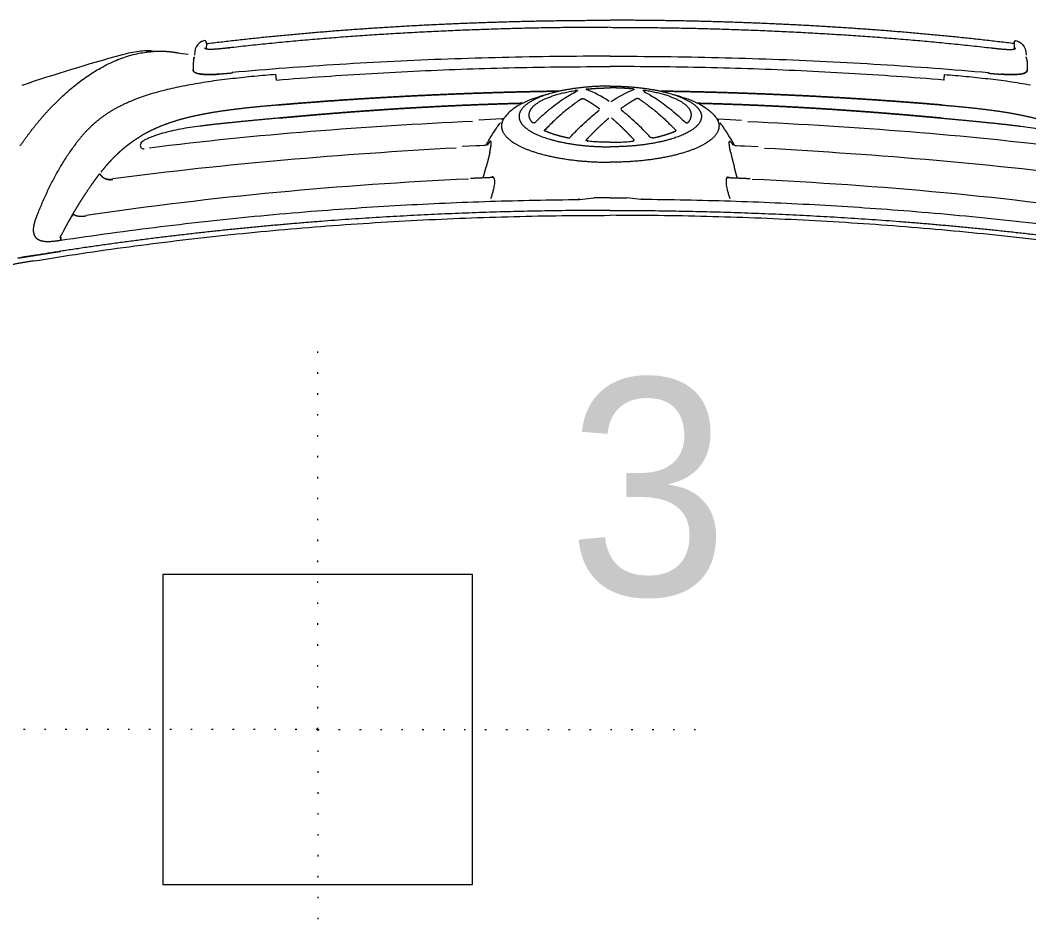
# Model space of a CAD drawing. Extents: x -2012 to 34975, y -1043 to 8321.
# Drawn here: x 18221.6 to 18286.8, y 1530.7 to 1588.3 of the extents above; entities that cross this region are included whole.
import ezdxf

# ---------------------------------------------------------------- set-up
doc = ezdxf.new("R2010")
doc.units = 0
doc.header["$LTSCALE"] = 25
doc.header["$PDMODE"] = 1
doc.linetypes.add('DOT2', pattern=[0.125, 0, -0.125])
doc.layers.get('0').update_dxf_attribs({"color": 9, "lineweight": 9})
doc.layers.add('04', color=9, linetype='Continuous', lineweight=9)
doc.layers.add('31', color=9, linetype='Continuous', lineweight=9)
doc.styles.add('TX-TEXT', font='')
doc.styles.get('TX-TEXT').set_extended_font_data('TrSah Futura Lt BT')

# ---------------------------------------------------------------- blocks, each defined once
blk = doc.blocks.new('p-araba-polo')
at = {"extrusion": (0, 0, -1)}
for p, q in [((0.02002, 0.30334), (0.02013, 0.30423)), ((0.01422, 0.26091), (0.01391, 0.26097)), ((0.01508, 0.26079), (0.01402, 0.26094)), ((0.01503, 0.26079), (0.01425, 0.2609)), ((0.01831, 0.26121), (0.0184, 0.2612)), ((0.08109, 0.08663), (0.08157, 0.09555)), ((0.06387, 0.07388), (0.06438, 0.08476)), ((0.0636, 0.06899), (0.06387, 0.07386)), ((0.06854, 0.07272), (0.06886, 0.07295)), ((0.1157, 0.01978), (0.11462, 0.01066))]:
    blk.add_line(p, q, dxfattribs=at)
for p, q in [((0.1157, -0.01977), (0.11462, -0.01066)), ((0.0636, -0.06898), (0.06387, -0.07386)), ((0.06387, -0.07388), (0.06438, -0.08475)), ((0.06854, -0.07272), (0.06886, -0.07295)), ((0.08109, -0.08663), (0.08157, -0.09555)), ((0.01422, -0.2609), (0.01391, -0.26097)), ((0.01508, -0.26079), (0.01402, -0.26094)), ((0.01503, -0.26079), (0.01425, -0.2609)), ((0.01831, -0.26121), (0.0184, -0.2612))]:
    blk.add_line(p, q)
at = {"flags": 128}
for points in [[(0.08077, 0.08163), (0.08096, 0.08412), (0.08109, 0.08662)], [(0.08077, -0.08162), (0.08096, -0.08412), (0.08109, -0.08662)]]:
    blk.add_lwpolyline(points, dxfattribs=at)
for points, degree in [([(0.15535, 0.37241), (0.15704, 0.38263), (0.15881, 0.39284), (0.16068, 0.40305), (0.1627, 0.41322), (0.16484, 0.42301)], 5), ([(0.02249, 0.31586), (0.02842, 0.33739), (0.03495, 0.35874), (0.04204, 0.37991)], 3), ([(0.08112, 0.38106), (0.0747, 0.37663), (0.0688, 0.37222), (0.06336, 0.36777), (0.0585, 0.36337), (0.05406, 0.35898)], 5), ([(0.15345, 0.38254), (0.1532, 0.3809), (0.15294, 0.37926), (0.15268, 0.37761), (0.15242, 0.37597), (0.15216, 0.37433), (0.1519, 0.37269), (0.15164, 0.37105)], 7), ([(0.12509, 0.36991), (0.12699, 0.37068), (0.12886, 0.37141), (0.13079, 0.37205), (0.13273, 0.37248), (0.13455, 0.37259)], 5), ([(0.12509, 0.36991), (0.12699, 0.37068), (0.12886, 0.37141), (0.13079, 0.37205), (0.13273, 0.37248), (0.13455, 0.37259)], 5), ([(0.13455, 0.37259), (0.13593, 0.37267), (0.1373, 0.3726), (0.13863, 0.37224), (0.13979, 0.37162), (0.14067, 0.37077), (0.14142, 0.36949)], 6), ([(0.13455, 0.37259), (0.1362, 0.37268), (0.13785, 0.37256), (0.13942, 0.37192), (0.14052, 0.37102), (0.14142, 0.36949)], 5), ([(0.14142, 0.36949), (0.14236, 0.36786), (0.14295, 0.36574), (0.14311, 0.36258), (0.1425, 0.35872), (0.14194, 0.35489)], 5), ([(0.15164, 0.37105), (0.15127, 0.36873), (0.15089, 0.36642), (0.15052, 0.3641), (0.15016, 0.36179), (0.14979, 0.35947), (0.14943, 0.35716), (0.14908, 0.35484)], 7), ([(0.14908, 0.35484), (0.14993, 0.36024), (0.15078, 0.36565), (0.15164, 0.37105)], 3), ([(0.12271, 0), (0.12272, 0.07123), (0.12528, 0.14246), (0.13042, 0.21356), (0.13824, 0.28443), (0.14908, 0.35484)], 5), ([(0.13716, 0.35363), (0.13426, 0.35211), (0.13245, 0.35111), (0.13109, 0.35037), (0.12966, 0.34957), (0.12827, 0.34879)], 5), ([(0.14038, 0.3553), (0.13997, 0.3551), (0.13957, 0.35489), (0.13917, 0.35468), (0.13877, 0.35447), (0.13836, 0.35426), (0.13796, 0.35405), (0.13756, 0.35384), (0.13716, 0.35363)], 8), ([(0.14194, 0.35489), (0.14125, 0.3549), (0.14057, 0.3549), (0.14019, 0.35486), (0.14018, 0.35479), (0.14048, 0.35469)], 5), ([(0.14048, 0.35469), (0.14018, 0.35479), (0.14019, 0.35486), (0.14057, 0.3549), (0.14125, 0.3549), (0.14194, 0.35489)], 5), ([(0.12827, 0.34879), (0.12613, 0.34758), (0.124, 0.34635), (0.12189, 0.34511), (0.1198, 0.34386), (0.11774, 0.34259), (0.1157, 0.34131), (0.11369, 0.34002), (0.1117, 0.33871)], 8), ([(0.12827, 0.34879), (0.1276, 0.34841), (0.12695, 0.34801), (0.12634, 0.34757), (0.12576, 0.34712), (0.12523, 0.34664)], 5), ([(0.1264, 0.3385), (0.12657, 0.33961), (0.12677, 0.34097), (0.12681, 0.3427), (0.12661, 0.3444), (0.12622, 0.34557), (0.12572, 0.3461), (0.12523, 0.34664)], 7), ([(0.1264, 0.33849), (0.12663, 0.34005), (0.12694, 0.34212), (0.12662, 0.34516), (0.12592, 0.34588), (0.12523, 0.34664)], 5), ([(0.05219, 0.30944), (0.05555, 0.31751), (0.05934, 0.32455), (0.06353, 0.33051), (0.06814, 0.3356), (0.07316, 0.34011), (0.0785, 0.34426)], 6), ([(0.1117, 0.33871), (0.10844, 0.33656), (0.10593, 0.3348), (0.10351, 0.33304), (0.10251, 0.3323), (0.1016, 0.33162)], 5), ([(0.1025, 0.09158), (0.10631, 0.1742), (0.11391, 0.25667), (0.12608, 0.33849)], 3), ([(0.09785, 0.32872), (0.09617, 0.32738), (0.09449, 0.326), (0.09283, 0.32458), (0.09118, 0.32311), (0.08957, 0.32159), (0.08798, 0.32001)], 6), ([(0.1016, 0.33162), (0.1011, 0.33124), (0.10061, 0.33087), (0.10009, 0.33047), (0.09957, 0.33007), (0.09905, 0.32966)], 5), ([(0.09905, 0.32966), (0.10052, 0.32869), (0.10212, 0.32774), (0.10319, 0.32465), (0.10299, 0.3231), (0.10275, 0.32128)], 5), ([(0.10275, 0.32128), (0.10299, 0.3231), (0.10319, 0.32465), (0.10212, 0.32774), (0.10052, 0.32869), (0.09905, 0.32966)], 5), ([(0.08248, 0.09953), (0.08654, 0.17365), (0.09271, 0.24768), (0.10242, 0.32128)], 3), ([(0.08798, 0.32001), (0.08689, 0.31892), (0.0858, 0.31779), (0.08473, 0.31664), (0.08368, 0.31545), (0.08264, 0.31421)], 5), ([(0.02013, 0.30425), (0.02063, 0.30803), (0.02126, 0.31132), (0.0225, 0.31587)], 3), ([(0.08264, 0.31421), (0.08211, 0.31358), (0.08159, 0.31295), (0.08106, 0.31229), (0.08055, 0.31164), (0.08003, 0.31096)], 5), ([(0.08003, 0.31096), (0.07916, 0.30981), (0.0783, 0.30864), (0.07746, 0.30744), (0.07664, 0.30621), (0.07584, 0.30495), (0.07506, 0.30366)], 6), ([(0.01968, 0.29844), (0.01977, 0.29994), (0.01982, 0.30154), (0.02003, 0.30335)], 3), ([(0.02048, 0.29888), (0.0205, 0.29903), (0.02051, 0.29919), (0.02053, 0.29934), (0.02055, 0.29949), (0.02057, 0.29965)], 5), ([(0.02057, 0.29965), (0.02054, 0.29939), (0.02051, 0.29914), (0.02048, 0.29888)], 3), ([(0.06152, 0.26706), (0.06286, 0.27335), (0.06438, 0.27928), (0.06609, 0.28483), (0.06802, 0.29006), (0.07015, 0.2949), (0.07251, 0.29945), (0.07506, 0.30366)], 7), ([(0.07917, 0.30303), (0.07867, 0.30274), (0.07824, 0.30237), (0.07792, 0.30191), (0.07766, 0.3014), (0.07741, 0.30088)], 5), ([(0.02017, 0.29502), (0.01987, 0.29615), (0.01958, 0.29729), (0.01968, 0.29839)], 3), ([(0.02127, 0.27882), (0.02085, 0.28113), (0.02051, 0.28344), (0.02026, 0.28575), (0.0201, 0.28807), (0.02003, 0.29039), (0.02005, 0.2927), (0.02017, 0.29502)], 7), ([(0.02059, 0.29958), (0.02059, 0.29958), (0.02059, 0.29958), (0.02059, 0.29958), (0.02059, 0.29958), (0.02059, 0.29958), (0.02059, 0.29958), (0.02059, 0.29958)], 7), ([(0.02061, 0.29948), (0.02061, 0.29948), (0.02061, 0.29948), (0.02061, 0.29948)], 3), ([(0.06529, 0.08893), (0.0687, 0.15862), (0.07363, 0.22829), (0.08254, 0.2975)], 3), ([(0.02211, 0.27255), (0.02183, 0.27507), (0.02149, 0.27746), (0.02109, 0.27983)], 3), ([(0.0257, 0.26906), (0.02524, 0.26899), (0.02481, 0.2689), (0.02441, 0.2688), (0.02404, 0.2687), (0.02371, 0.26858)], 5), ([(0.0257, 0.26906), (0.02667, 0.26922), (0.02778, 0.26932), (0.02902, 0.26938), (0.03041, 0.26936), (0.03194, 0.26932)], 5), ([(0.03376, 0.26826), (0.03342, 0.26886), (0.03305, 0.26918), (0.03268, 0.2693), (0.0323, 0.26931), (0.03194, 0.26932)], 5), ([(0.03497, 0.26164), (0.03489, 0.26351), (0.03473, 0.2652), (0.03447, 0.26662), (0.03413, 0.2676), (0.03376, 0.26826)], 5), ([(0.01508, 0.26079), (0.0105, 0.2237), (0.00687, 0.18651), (0.00409, 0.14926), (0.00205, 0.11197), (0.00069, 0.07466), (0, 0.03733), (0, 0)], 7), ([(0.01353, 0.26112), (0.01334, 0.26118), (0.01317, 0.26128), (0.01309, 0.26179)], 3), ([(0.01382, 0.261), (0.01385, 0.26099), (0.01388, 0.26098), (0.01391, 0.26097), (0.01394, 0.26096), (0.01398, 0.26096)], 5), ([(0.01398, 0.26096), (0.01398, 0.26095), (0.01399, 0.26095), (0.01399, 0.26095), (0.014, 0.26095), (0.014, 0.26095), (0.01401, 0.26095), (0.01402, 0.26094)], 7), ([(0.01402, 0.26094), (0.01409, 0.26092), (0.01415, 0.2609), (0.01452, 0.26087)], 3), ([(0.01402, 0.26094), (0.01404, 0.26094), (0.01407, 0.26093), (0.01411, 0.26092), (0.01416, 0.26091), (0.01423, 0.2609), (0.01431, 0.26089), (0.01442, 0.26088)], 7), ([(0.01508, 0.26079), (0.01503, 0.26079), (0.01502, 0.26079), (0.01503, 0.26079), (0.01505, 0.26079), (0.01508, 0.26079)], 5), ([(0.01508, 0.26079), (0.01503, 0.26079), (0.01502, 0.26079), (0.01503, 0.26079), (0.01505, 0.26079), (0.01508, 0.26079)], 5), ([(0.01508, 0.26079), (0.01681, 0.26084), (0.01855, 0.26088)], 2), ([(0.01883, 0.25795), (0.01884, 0.2596), (0.01875, 0.26091), (0.01853, 0.2615), (0.01828, 0.26174), (0.01803, 0.26176), (0.01777, 0.26178)], 6), ([(0.01819, 0.26122), (0.01824, 0.26122), (0.0183, 0.26121), (0.01836, 0.2612), (0.01842, 0.26119)], 4), ([(0.01844, 0.26119), (0.0184, 0.2612), (0.01836, 0.26121), (0.01831, 0.26121), (0.01827, 0.26122), (0.01823, 0.26122), (0.01819, 0.26122)], 6), ([(0.03483, 0.25265), (0.03494, 0.25452), (0.03502, 0.25639), (0.03506, 0.25822), (0.03505, 0.26), (0.03497, 0.26164)], 5), ([(0.05472, 0.21463), (0.05545, 0.223), (0.05619, 0.23116), (0.057, 0.23901), (0.05791, 0.2466), (0.05894, 0.25376), (0.06014, 0.26062), (0.06152, 0.26706)], 7), ([(0.06311, 0.21382), (0.06401, 0.22347), (0.06489, 0.23274), (0.06574, 0.24156), (0.06657, 0.24988), (0.06741, 0.2577), (0.06837, 0.265)], 6), ([(0.01783, 0.24604), (0.01805, 0.24795), (0.01827, 0.24986), (0.01847, 0.25175), (0.01864, 0.25356), (0.01876, 0.25522), (0.01882, 0.2567), (0.01883, 0.25795)], 7), ([(0.03417, 0.24422), (0.03432, 0.24589), (0.03447, 0.24758), (0.03461, 0.24927), (0.03473, 0.25096), (0.03483, 0.25265)], 5), ([(0.00457, 0), (0.00457, 0.04924), (0.00586, 0.09856), (0.00836, 0.14784), (0.01224, 0.19704), (0.01783, 0.24604)], 5), ([(0.01783, 0.24604), (0.01779, 0.24605), (0.01798, 0.24602), (0.01826, 0.24599)], 3), ([(0.03372, 0.24425), (0.03385, 0.24424), (0.03396, 0.24423), (0.03408, 0.24422), (0.03414, 0.24422), (0.03417, 0.24422)], 5), ([(0.03417, 0.24422), (0.03414, 0.24422), (0.03408, 0.24422), (0.03396, 0.24423), (0.03385, 0.24424), (0.03372, 0.24425)], 5), ([(0.03859, 0.21554), (0.03749, 0.21565), (0.03639, 0.21576), (0.03565, 0.21585), (0.03532, 0.2159), (0.03499, 0.21596)], 5), ([(0.03859, 0.21554), (0.03749, 0.21565), (0.03639, 0.21576), (0.03565, 0.21585), (0.03532, 0.2159), (0.03499, 0.21596)], 5), ([(0.05472, 0.21463), (0.05276, 0.19201), (0.05109, 0.16934), (0.04966, 0.14664), (0.04846, 0.12392), (0.04745, 0.10118), (0.04665, 0.07843), (0.04607, 0.05568), (0.04574, 0.03293)], 8), ([(0.04574, 0.03293), (0.04607, 0.05568), (0.04665, 0.07843), (0.04745, 0.10118), (0.04846, 0.12392), (0.04966, 0.14664), (0.05109, 0.16934), (0.05276, 0.19201), (0.05472, 0.21463)], 8), ([(0.06311, 0.21382), (0.0613, 0.19427), (0.05965, 0.17468), (0.05811, 0.15505), (0.05683, 0.13538), (0.0557, 0.11569), (0.05477, 0.09598), (0.05407, 0.07626), (0.05357, 0.05655)], 8), ([(0.05357, 0.05655), (0.05407, 0.07626), (0.05477, 0.09598), (0.0557, 0.11569), (0.05683, 0.13538), (0.05811, 0.15505), (0.05965, 0.17468), (0.0613, 0.19427), (0.06311, 0.21382)], 8), ([(0.10149, 0.07539), (0.10164, 0.07912), (0.1018, 0.08285), (0.10196, 0.08657), (0.10213, 0.0903)], 4), ([(0.07865, 0.07694), (0.07826, 0.07699), (0.07796, 0.07707), (0.07788, 0.07726), (0.07808, 0.07756), (0.07853, 0.07796), (0.07918, 0.07844), (0.07998, 0.07897)], 7), ([(0.07865, 0.07694), (0.07826, 0.07699), (0.07796, 0.07707), (0.07788, 0.07726), (0.07808, 0.07756), (0.07853, 0.07796), (0.07918, 0.07844), (0.07998, 0.07897)], 7), ([(0.08519, 0.07775), (0.0864, 0.07802), (0.08768, 0.07832), (0.089, 0.07864), (0.09037, 0.07899), (0.09178, 0.07936), (0.0932, 0.07973), (0.09465, 0.08012)], 7), ([(0.10138, 0.08192), (0.1004, 0.08166), (0.09943, 0.0814), (0.09846, 0.08114), (0.0975, 0.08088), (0.09655, 0.08063), (0.09559, 0.08037), (0.09465, 0.08012)], 7), ([(0.06887, 0.07296), (0.06796, 0.07229), (0.06705, 0.07162), (0.06618, 0.07095)], 3), ([(0.06885, 0.07294), (0.06885, 0.07295), (0.06886, 0.07295), (0.06887, 0.07296)], 3), ([(0.06885, 0.07294), (0.06885, 0.07295), (0.06886, 0.07295), (0.06887, 0.07296)], 3), ([(0.08519, 0.07775), (0.08397, 0.07749), (0.08282, 0.07726), (0.08176, 0.07708), (0.08079, 0.07694), (0.07993, 0.07687), (0.07921, 0.07686), (0.07865, 0.07694)], 7), ([(0.10149, 0.07539), (0.10134, 0.07549), (0.10119, 0.07559), (0.10109, 0.07573), (0.10106, 0.0759), (0.1011, 0.0761), (0.10121, 0.07633), (0.10138, 0.07656)], 7), ([(0.06162, 0.06735), (0.06757, 0.07265), (0.07406, 0.07241), (0.08041, 0.06604), (0.08585, 0.05387), (0.08973, 0.03731), (0.09163, 0.01856), (0.09163, 0)], 7), ([(0.0636, 0.06896), (0.06362, 0.0691), (0.06365, 0.06925), (0.0637, 0.06941), (0.06376, 0.06958), (0.06384, 0.06976), (0.06393, 0.06994), (0.06402, 0.07013)], 7), ([(0.04249, 0), (0.04249, 0.01509), (0.04403, 0.03018), (0.04712, 0.04349), (0.05145, 0.05322), (0.05641, 0.05836), (0.06143, 0.05887)], 6), ([(0.06143, 0.05887), (0.06667, 0.05941), (0.07196, 0.05488), (0.07664, 0.04523), (0.08001, 0.03151), (0.08169, 0.01575), (0.08169, 0)], 6), ([(0.06601, 0.05027), (0.06264, 0.05324), (0.05904, 0.05386), (0.05544, 0.05185), (0.05206, 0.04739), (0.04917, 0.04061), (0.0469, 0.03219), (0.04539, 0.02268)], 7), ([(0.06616, 0.04935), (0.06618, 0.04954), (0.06619, 0.04972), (0.06618, 0.04989), (0.06615, 0.05002), (0.06611, 0.05013), (0.06607, 0.05022), (0.06601, 0.05027)], 7), ([(0.07141, 0.04227), (0.07137, 0.04236), (0.07133, 0.04243), (0.07127, 0.04248), (0.0712, 0.0425), (0.07113, 0.04248), (0.07107, 0.04244), (0.07101, 0.04238)], 7), ([(0.07595, 0.02748), (0.07545, 0.02995), (0.07489, 0.03231), (0.07428, 0.03457), (0.07363, 0.0367), (0.07293, 0.0387), (0.07219, 0.04056), (0.07141, 0.04227)], 7), ([(0.04539, 0.02268), (0.04536, 0.02251), (0.04534, 0.02233), (0.04533, 0.02214), (0.04532, 0.02196), (0.04533, 0.02178), (0.04534, 0.02162), (0.04536, 0.0215)], 7), ([(0.04536, 0.0215), (0.04537, 0.02138), (0.0454, 0.02129), (0.04543, 0.02123), (0.04546, 0.0212), (0.0455, 0.0212), (0.04553, 0.02124), (0.04557, 0.02131)], 7), ([(0.11564, 0.01993), (0.11533, 0.01994), (0.11515, 0.01999), (0.11511, 0.02009), (0.11525, 0.02021), (0.11559, 0.02035)], 5), ([(0.11564, 0.01993), (0.11533, 0.01994), (0.11515, 0.01999), (0.11511, 0.02009), (0.11525, 0.02021), (0.11559, 0.02035)], 5), ([(0.11559, 0.02035), (0.11562, 0.02023), (0.11564, 0.02011), (0.11566, 0.01999), (0.11568, 0.01987), (0.1157, 0.01978)], 5), ([(0.04437, 0.01477), (0.04417, 0.01272), (0.044, 0.01064), (0.04387, 0.00853), (0.04377, 0.00641), (0.0437, 0.00428), (0.04367, 0.00214), (0.04367, 0)], 7), ([(0.04467, 0.01541), (0.04463, 0.01551), (0.04458, 0.01554), (0.04453, 0.01552), (0.04448, 0.01539), (0.04443, 0.01522), (0.0444, 0.01501), (0.04437, 0.01477)], 7), ([(0.05237, 0.00064), (0.04922, 0.00551), (0.04666, 0.01037), (0.04469, 0.01521)], 3), ([(0.0506, 0.01776), (0.05059, 0.01758), (0.05059, 0.0174), (0.0506, 0.01723), (0.05061, 0.01709), (0.05064, 0.01697), (0.05067, 0.01686), (0.05071, 0.01679)], 7), ([(0.0508, 0.01862), (0.05076, 0.01855), (0.05072, 0.01846), (0.05069, 0.01835), (0.05065, 0.01822), (0.05063, 0.01808), (0.05061, 0.01792), (0.0506, 0.01776)], 7), ([(0.05071, 0.01679), (0.05148, 0.01541), (0.05229, 0.01404), (0.05314, 0.01266), (0.05402, 0.01128), (0.05494, 0.0099), (0.05589, 0.00852), (0.05688, 0.00713)], 7), ([(0.07722, 0.01541), (0.07498, 0.01335), (0.07282, 0.01129), (0.07073, 0.00922), (0.06872, 0.00715), (0.06679, 0.00507), (0.06495, 0.00299), (0.06318, 0.00091)], 7), ([(0.07783, 0.01477), (0.07781, 0.01501), (0.07775, 0.01522), (0.07768, 0.01539), (0.07756, 0.01552), (0.07745, 0.01554), (0.07733, 0.01551), (0.07722, 0.01541)], 7), ([(0.07768, 0.01494), (0.07773, 0.01499), (0.0778, 0.01501), (0.07786, 0.01499), (0.07793, 0.01493), (0.07799, 0.01484), (0.07803, 0.01473), (0.07806, 0.01461)], 7), ([(0.05749, 0.00712), (0.05724, 0.00709), (0.05697, 0.00701), (0.05688, 0.00713)], 3), ([(0.05688, 0.00713), (0.05697, 0.00701), (0.05724, 0.00709), (0.05749, 0.00712)], 3), ([(0, 0), (-0.00005, 0), (-0.00006, 0), (-0.00005, 0), (-0.00003, 0), (0, 0)], 5), ([(0, 0), (-0.00005, 0), (-0.00006, 0), (-0.00005, 0), (-0.00003, 0), (0, 0)], 5), ([(0.01508, -0.26079), (0.0105, -0.2237), (0.00687, -0.18651), (0.00409, -0.14926), (0.00205, -0.11197), (0.00069, -0.07466), (0, -0.03733), (0, 0)], 7), ([(0.00457, 0), (0.00457, -0.04924), (0.00586, -0.09856), (0.00836, -0.14784), (0.01224, -0.19704), (0.01783, -0.24604)], 5), ([(0.04249, 0), (0.04249, -0.01509), (0.04403, -0.03018), (0.04712, -0.04349), (0.05145, -0.05321), (0.05641, -0.05836), (0.06143, -0.05887)], 6), ([(0.04437, -0.01477), (0.04417, -0.01272), (0.044, -0.01064), (0.04387, -0.00853), (0.04377, -0.00641), (0.0437, -0.00428), (0.04367, -0.00214), (0.04367, 0)], 7), ([(0.06143, -0.05887), (0.06667, -0.0594), (0.07196, -0.05488), (0.07664, -0.04523), (0.08001, -0.03151), (0.08169, -0.01575), (0.08169, 0)], 6), ([(0.06162, -0.06735), (0.06757, -0.07265), (0.07406, -0.07241), (0.08041, -0.06604), (0.08585, -0.05387), (0.08973, -0.03731), (0.09163, -0.01855), (0.09163, 0)], 7), ([(0.12271, 0), (0.12272, -0.07123), (0.12528, -0.14246), (0.13042, -0.21356), (0.13824, -0.28443), (0.14908, -0.35484)], 5), ([(0.05237, -0.00064), (0.04922, -0.0055), (0.04666, -0.01037), (0.04469, -0.01521)], 3), ([(0.07722, -0.01541), (0.07498, -0.01335), (0.07282, -0.01129), (0.07073, -0.00922), (0.06872, -0.00714), (0.06679, -0.00507), (0.06495, -0.00299), (0.06318, -0.00091)], 7), ([(0.05071, -0.01679), (0.05148, -0.01541), (0.05229, -0.01403), (0.05314, -0.01266), (0.05402, -0.01128), (0.05494, -0.00989), (0.05589, -0.00851), (0.05688, -0.00713)], 7), ([(0.05749, -0.00712), (0.05724, -0.00709), (0.05697, -0.00701), (0.05688, -0.00713)], 3), ([(0.05688, -0.00713), (0.05697, -0.00701), (0.05724, -0.00709), (0.05749, -0.00712)], 3), ([(0.04467, -0.01541), (0.04463, -0.01551), (0.04458, -0.01554), (0.04453, -0.01551), (0.04448, -0.01539), (0.04443, -0.01522), (0.0444, -0.01501), (0.04437, -0.01477)], 7), ([(0.0506, -0.01775), (0.05059, -0.01758), (0.05059, -0.0174), (0.0506, -0.01723), (0.05061, -0.01708), (0.05064, -0.01696), (0.05067, -0.01686), (0.05071, -0.01679)], 7), ([(0.0508, -0.01862), (0.05076, -0.01855), (0.05072, -0.01846), (0.05069, -0.01835), (0.05065, -0.01822), (0.05063, -0.01807), (0.05061, -0.01792), (0.0506, -0.01775)], 7), ([(0.07783, -0.01477), (0.07781, -0.01501), (0.07775, -0.01522), (0.07768, -0.01539), (0.07756, -0.01551), (0.07745, -0.01554), (0.07733, -0.01551), (0.07722, -0.01541)], 7), ([(0.07768, -0.01494), (0.07773, -0.01499), (0.0778, -0.01501), (0.07786, -0.01499), (0.07793, -0.01493), (0.07799, -0.01484), (0.07803, -0.01473), (0.07806, -0.01461)], 7), ([(0.04539, -0.02268), (0.04536, -0.02251), (0.04534, -0.02233), (0.04533, -0.02214), (0.04532, -0.02195), (0.04533, -0.02178), (0.04534, -0.02162), (0.04536, -0.02149)], 7), ([(0.04536, -0.02149), (0.04537, -0.02138), (0.0454, -0.02129), (0.04543, -0.02122), (0.04546, -0.0212), (0.0455, -0.0212), (0.04553, -0.02124), (0.04557, -0.02131)], 7), ([(0.06601, -0.05027), (0.06264, -0.05324), (0.05904, -0.05386), (0.05544, -0.05185), (0.05206, -0.04739), (0.04917, -0.04061), (0.0469, -0.03219), (0.04539, -0.02268)], 7), ([(0.11564, -0.01992), (0.11533, -0.01994), (0.11515, -0.01999), (0.11511, -0.02009), (0.11525, -0.02021), (0.11559, -0.02035)], 5), ([(0.11564, -0.01992), (0.11533, -0.01994), (0.11515, -0.01999), (0.11511, -0.02009), (0.11525, -0.02021), (0.11559, -0.02035)], 5), ([(0.11559, -0.02035), (0.11562, -0.02023), (0.11564, -0.02011), (0.11566, -0.01999), (0.11568, -0.01987), (0.1157, -0.01977)], 5), ([(0.07595, -0.02748), (0.07545, -0.02994), (0.07489, -0.03231), (0.07428, -0.03457), (0.07363, -0.0367), (0.07293, -0.0387), (0.07219, -0.04056), (0.07141, -0.04227)], 7), ([(0.05472, -0.21463), (0.05276, -0.19201), (0.05109, -0.16934), (0.04966, -0.14664), (0.04846, -0.12392), (0.04745, -0.10118), (0.04665, -0.07843), (0.04607, -0.05568), (0.04574, -0.03292)], 8), ([(0.04574, -0.03292), (0.04607, -0.05568), (0.04665, -0.07843), (0.04745, -0.10118), (0.04846, -0.12392), (0.04966, -0.14664), (0.05109, -0.16934), (0.05276, -0.19201), (0.05472, -0.21463)], 8), ([(0.07141, -0.04227), (0.07137, -0.04236), (0.07133, -0.04243), (0.07127, -0.04248), (0.0712, -0.0425), (0.07113, -0.04248), (0.07107, -0.04244), (0.07101, -0.04238)], 7), ([(0.06616, -0.04935), (0.06618, -0.04954), (0.06619, -0.04972), (0.06618, -0.04989), (0.06615, -0.05002), (0.06611, -0.05013), (0.06607, -0.05022), (0.06601, -0.05027)], 7), ([(0.06311, -0.21382), (0.0613, -0.19427), (0.05965, -0.17468), (0.05811, -0.15505), (0.05683, -0.13538), (0.0557, -0.11569), (0.05477, -0.09598), (0.05407, -0.07626), (0.05357, -0.05655)], 8), ([(0.05357, -0.05655), (0.05407, -0.07626), (0.05477, -0.09598), (0.0557, -0.11569), (0.05683, -0.13538), (0.05811, -0.15505), (0.05965, -0.17468), (0.0613, -0.19427), (0.06311, -0.21382)], 8), ([(0.0636, -0.06896), (0.06362, -0.06909), (0.06365, -0.06925), (0.0637, -0.06941), (0.06376, -0.06958), (0.06384, -0.06976), (0.06393, -0.06994), (0.06402, -0.07013)], 7), ([(0.06887, -0.07296), (0.06796, -0.07229), (0.06705, -0.07162), (0.06618, -0.07095)], 3), ([(0.06885, -0.07294), (0.06885, -0.07295), (0.06886, -0.07295), (0.06887, -0.07296)], 3), ([(0.06885, -0.07294), (0.06885, -0.07295), (0.06886, -0.07295), (0.06887, -0.07296)], 3), ([(0.07865, -0.07693), (0.07826, -0.07699), (0.07796, -0.07707), (0.07788, -0.07726), (0.07808, -0.07756), (0.07853, -0.07796), (0.07918, -0.07844), (0.07998, -0.07896)], 7), ([(0.07865, -0.07693), (0.07826, -0.07699), (0.07796, -0.07707), (0.07788, -0.07726), (0.07808, -0.07756), (0.07853, -0.07796), (0.07918, -0.07844), (0.07998, -0.07896)], 7), ([(0.08519, -0.07775), (0.08397, -0.07749), (0.08282, -0.07726), (0.08176, -0.07708), (0.08079, -0.07694), (0.07993, -0.07687), (0.07921, -0.07686), (0.07865, -0.07693)], 7), ([(0.08519, -0.07775), (0.0864, -0.07802), (0.08768, -0.07831), (0.089, -0.07864), (0.09037, -0.07899), (0.09178, -0.07935), (0.0932, -0.07973), (0.09465, -0.08012)], 7), ([(0.10149, -0.07539), (0.10134, -0.07549), (0.10119, -0.07559), (0.10109, -0.07573), (0.10106, -0.0759), (0.1011, -0.0761), (0.10121, -0.07632), (0.10138, -0.07656)], 7), ([(0.10149, -0.07539), (0.10164, -0.07912), (0.1018, -0.08284), (0.10196, -0.08657), (0.10213, -0.0903)], 4), ([(0.10138, -0.08192), (0.1004, -0.08166), (0.09943, -0.0814), (0.09846, -0.08114), (0.0975, -0.08088), (0.09655, -0.08062), (0.09559, -0.08037), (0.09465, -0.08012)], 7), ([(0.06529, -0.08893), (0.0687, -0.15862), (0.07363, -0.22828), (0.08254, -0.2975)], 3), ([(0.1025, -0.09158), (0.10631, -0.1742), (0.11391, -0.25667), (0.12608, -0.33849)], 3), ([(0.08248, -0.09953), (0.08654, -0.17365), (0.09271, -0.24768), (0.10242, -0.32128)], 3), ([(0.05472, -0.21463), (0.05545, -0.223), (0.05619, -0.23116), (0.057, -0.23901), (0.05791, -0.2466), (0.05894, -0.25375), (0.06014, -0.26062), (0.06152, -0.26706)], 7), ([(0.06311, -0.21382), (0.06401, -0.22347), (0.06489, -0.23274), (0.06574, -0.24156), (0.06657, -0.24988), (0.06741, -0.25769), (0.06837, -0.265)], 6), ([(0.03859, -0.21554), (0.03749, -0.21565), (0.03639, -0.21576), (0.03565, -0.21584), (0.03532, -0.2159), (0.03499, -0.21596)], 5), ([(0.03859, -0.21554), (0.03749, -0.21565), (0.03639, -0.21576), (0.03565, -0.21584), (0.03532, -0.2159), (0.03499, -0.21596)], 5), ([(0.01783, -0.24604), (0.01779, -0.24604), (0.01798, -0.24602), (0.01826, -0.24599)], 3), ([(0.01783, -0.24604), (0.01805, -0.24795), (0.01827, -0.24986), (0.01847, -0.25175), (0.01864, -0.25355), (0.01876, -0.25522), (0.01882, -0.2567), (0.01883, -0.25795)], 7), ([(0.03372, -0.24425), (0.03385, -0.24424), (0.03396, -0.24423), (0.03408, -0.24422), (0.03414, -0.24422), (0.03417, -0.24421)], 5), ([(0.03417, -0.24421), (0.03414, -0.24422), (0.03408, -0.24422), (0.03396, -0.24423), (0.03385, -0.24424), (0.03372, -0.24425)], 5), ([(0.03417, -0.24421), (0.03432, -0.24589), (0.03447, -0.24758), (0.03461, -0.24927), (0.03473, -0.25096), (0.03483, -0.25265)], 5), ([(0.03483, -0.25265), (0.03494, -0.25452), (0.03502, -0.25639), (0.03506, -0.25822), (0.03505, -0.26), (0.03497, -0.26164)], 5), ([(0.01883, -0.25795), (0.01884, -0.2596), (0.01875, -0.26091), (0.01853, -0.2615), (0.01828, -0.26174), (0.01803, -0.26176), (0.01777, -0.26178)], 6), ([(0.01353, -0.26112), (0.01334, -0.26117), (0.01317, -0.26128), (0.01309, -0.26179)], 3), ([(0.01382, -0.261), (0.01385, -0.26099), (0.01388, -0.26098), (0.01391, -0.26097), (0.01394, -0.26096), (0.01398, -0.26095)], 5), ([(0.01398, -0.26095), (0.01398, -0.26095), (0.01399, -0.26095), (0.01399, -0.26095), (0.014, -0.26095), (0.014, -0.26095), (0.01401, -0.26094), (0.01402, -0.26094)], 7), ([(0.01402, -0.26094), (0.01409, -0.26092), (0.01415, -0.2609), (0.01452, -0.26087)], 3), ([(0.01402, -0.26094), (0.01404, -0.26094), (0.01407, -0.26093), (0.01411, -0.26092), (0.01416, -0.26091), (0.01423, -0.2609), (0.01431, -0.26089), (0.01442, -0.26088)], 7), ([(0.01508, -0.26079), (0.01503, -0.26079), (0.01502, -0.26079), (0.01503, -0.26079), (0.01505, -0.26079), (0.01508, -0.26079)], 5), ([(0.01508, -0.26079), (0.01503, -0.26079), (0.01502, -0.26079), (0.01503, -0.26079), (0.01505, -0.26079), (0.01508, -0.26079)], 5), ([(0.01508, -0.26079), (0.01681, -0.26084), (0.01855, -0.26088)], 2), ([(0.01819, -0.26122), (0.01824, -0.26122), (0.0183, -0.26121), (0.01836, -0.2612), (0.01842, -0.26119)], 4), ([(0.01844, -0.26119), (0.0184, -0.2612), (0.01836, -0.26121), (0.01831, -0.26121), (0.01827, -0.26122), (0.01823, -0.26122), (0.01819, -0.26122)], 6), ([(0.03497, -0.26164), (0.03489, -0.26351), (0.03473, -0.2652), (0.03447, -0.26662), (0.03413, -0.2676), (0.03376, -0.26826)], 5), ([(0.06152, -0.26706), (0.06286, -0.27335), (0.06438, -0.27928), (0.06609, -0.28483), (0.06802, -0.29006), (0.07015, -0.2949), (0.07251, -0.29944), (0.07506, -0.30366)], 7), ([(0.0257, -0.26906), (0.02524, -0.26899), (0.02481, -0.2689), (0.02441, -0.2688), (0.02404, -0.2687), (0.02371, -0.26858)], 5), ([(0.0257, -0.26906), (0.02667, -0.26922), (0.02778, -0.26932), (0.02902, -0.26938), (0.03041, -0.26935), (0.03194, -0.26932)], 5), ([(0.03376, -0.26826), (0.03342, -0.26886), (0.03305, -0.26918), (0.03268, -0.2693), (0.0323, -0.26931), (0.03194, -0.26932)], 5)]:
    blk.add_open_spline(points, degree=degree)
for points, degree, knots in [([(0.15164, 0.37105), (0.15194, 0.37296), (0.15256, 0.37679), (0.15315, 0.38062), (0.15345, 0.38254)], 3, [0, 0, 0, 0, 0.500002, 1, 1, 1, 1]), ([(0.15535, 0.37241), (0.15371, 0.36215), (0.15042, 0.34164), (0.14607, 0.31078), (0.14215, 0.27986), (0.13867, 0.24889), (0.13562, 0.21788), (0.133, 0.18682), (0.13079, 0.15573), (0.12899, 0.12462), (0.1276, 0.09348), (0.12662, 0.06233), (0.126, 0.03117), (0.12593, 0.01039), (0.12589, 0)], 3, [0, 0, 0, 0, 0.083333, 0.166666, 0.25, 0.333333, 0.416666, 0.5, 0.583333, 0.666666, 0.75, 0.833333, 0.916667, 1, 1, 1, 1]), ([(0.0785, 0.34426), (0.08038, 0.34568), (0.08415, 0.34852), (0.09024, 0.35258), (0.09664, 0.35644), (0.10334, 0.3601), (0.11033, 0.36355), (0.11757, 0.36683), (0.12258, 0.36889), (0.12509, 0.36991)], 3, [0, 0, 0, 0, 0.142744, 0.285902, 0.429075, 0.572117, 0.714996, 0.857678, 1, 1, 1, 1]), ([(0.05406, 0.35898), (0.05263, 0.35754), (0.04977, 0.35465), (0.04589, 0.35034), (0.0423, 0.34605), (0.03901, 0.3418), (0.03602, 0.33757), (0.03327, 0.33337), (0.03167, 0.3306), (0.03087, 0.32921)], 3, [0, 0, 0, 0, 0.142856, 0.285712, 0.428569, 0.571427, 0.714284, 0.857142, 1, 1, 1, 1]), ([(0.14194, 0.35489), (0.14038, 0.34415), (0.13726, 0.32267), (0.1331, 0.29037), (0.12936, 0.25802), (0.12604, 0.22562), (0.12422, 0.20399), (0.12331, 0.19317)], 3, [0, 0, 0, 0, 0.2, 0.4, 0.6, 0.8, 1, 1, 1, 1]), ([(0.14187, 0.35443), (0.14187, 0.35443), (0.14187, 0.35443), (0.14187, 0.35443), (0.14187, 0.35443), (0.14187, 0.35443), (0.14187, 0.35443), (0.14187, 0.35443), (0.14187, 0.35443), (0.14187, 0.35443), (0.14187, 0.35443)], 5, [0, 0, 0, 0, 0, 0, 1, 1, 1, 1, 1, 1.000001, 1.000001, 1.000001, 1.000001, 1.000001, 1.000001]), ([(0.14187, 0.35443), (0.14187, 0.35443), (0.14187, 0.35443), (0.14187, 0.35443), (0.14187, 0.35443), (0.14187, 0.35443), (0.14187, 0.35443), (0.14187, 0.35443), (0.14187, 0.35443), (0.14187, 0.35443), (0.14187, 0.35443)], 5, [0, 0, 0, 0, 0, 0, 1, 1, 1, 1, 1, 1.000001, 1.000001, 1.000001, 1.000001, 1.000001, 1.000001]), ([(0.12523, 0.34664), (0.1257, 0.34703), (0.12663, 0.34782), (0.12772, 0.34846), (0.12827, 0.34879)], 3, [0, 0, 0, 0, 0.497077, 1, 1, 1, 1]), ([(0.03087, 0.32921), (0.02996, 0.32752), (0.02813, 0.32416), (0.02588, 0.31916), (0.02397, 0.3142), (0.02245, 0.3093), (0.02127, 0.30444), (0.0208, 0.30124), (0.02057, 0.29965)], 3, [0, 0, 0, 0, 0.166666, 0.333333, 0.5, 0.666667, 0.833333, 1, 1, 1, 1]), ([(0.04165, 0.27132), (0.04203, 0.27334), (0.04278, 0.27737), (0.04406, 0.28325), (0.04544, 0.28896), (0.04694, 0.29446), (0.04857, 0.29972), (0.0503, 0.30474), (0.05156, 0.30787), (0.05219, 0.30944)], 3, [0, 0, 0, 0, 0.14299, 0.285846, 0.42866, 0.571442, 0.714235, 0.857051, 1, 1, 1, 1]), ([(0.06837, 0.265), (0.06866, 0.26712), (0.06923, 0.27135), (0.07026, 0.27751), (0.07147, 0.28345), (0.07291, 0.28912), (0.07443, 0.29383), (0.07594, 0.29774), (0.07691, 0.29983), (0.07741, 0.30088)], 3, [0, 0, 0, 0, 0.158147, 0.316114, 0.473938, 0.631662, 0.789307, 0.893445, 1, 1, 1, 1]), ([(0.07829, 0.30231), (0.07842, 0.30245), (0.07868, 0.30272), (0.07901, 0.30293), (0.07917, 0.30303)], 3, [0, 0, 0, 0, 0.498736, 1, 1, 1, 1]), ([(0.07917, 0.30303), (0.0795, 0.30317), (0.08014, 0.30346), (0.08126, 0.30351), (0.08184, 0.30323), (0.08213, 0.30309)], 3, [0, 0, 0, 0, 0.334219, 0.667128, 1, 1, 1, 1]), ([(0.08213, 0.30309), (0.08231, 0.30294), (0.08266, 0.30264), (0.08298, 0.30186), (0.08305, 0.30126), (0.08309, 0.30097)], 3, [0, 0, 0, 0, 0.331791, 0.664325, 1, 1, 1, 1]), ([(0.02048, 0.29888), (0.02041, 0.29825), (0.02028, 0.29696), (0.02021, 0.29567), (0.02017, 0.29502)], 3, [0, 0, 0, 0, 0.490502, 1, 1, 1, 1]), ([(0.01309, 0.2618), (0.0133, 0.26283), (0.01419, 0.26501), (0.01736, 0.26792), (0.01902, 0.26832), (0.02261, 0.26858)], 3, [0, 0, 0, 0, 0.07302, 0.262364, 1, 1, 1, 1]), ([(0.0239, 0.26865), (0.02396, 0.26867), (0.02449, 0.26882), (0.02513, 0.26895), (0.0257, 0.26906)], 3, [0, 0, 0, 0, 0.111026, 1, 1, 1, 1]), ([(0.02465, 0.26849), (0.02465, 0.26849), (0.02465, 0.26849), (0.02465, 0.26849), (0.02465, 0.26849), (0.02465, 0.26849), (0.02465, 0.26849)], 3, [0, 0, 0, 0, 1, 1, 1, 1, 1, 1, 1]), ([(0.03194, 0.26932), (0.03225, 0.26933), (0.03288, 0.26935), (0.03347, 0.26862), (0.03376, 0.26826)], 3, [0, 0, 0, 0, 0.496902, 1, 1, 1, 1]), ([(0.03376, 0.26826), (0.03391, 0.26794), (0.03421, 0.26731), (0.03457, 0.2658), (0.03484, 0.26392), (0.03493, 0.2624), (0.03497, 0.26164)], 3, [0, 0, 0, 0, 0.249651, 0.50002, 0.750356, 1, 1, 1, 1]), ([(0.03499, 0.21596), (0.03539, 0.22059), (0.03619, 0.22988), (0.03764, 0.24381), (0.03936, 0.25775), (0.04088, 0.26679), (0.04165, 0.27132)], 3, [0, 0, 0, 0, 0.247766, 0.497058, 0.747807, 1, 1, 1, 1]), ([(0.01398, 0.26096), (0.01399, 0.26095), (0.014, 0.26095), (0.01401, 0.26095), (0.01402, 0.26094)], 2, [0, 0, 0, 0.5, 0.5, 1, 1, 1]), ([(0.01999, 0.26657), (0.01999, 0.26657), (0.01999, 0.26657), (0.01999, 0.26657), (0.01999, 0.26657), (0.01999, 0.26657), (0.01999, 0.26657), (0.01999, 0.26657), (0.01999, 0.26657), (0.01999, 0.26657), (0.01999, 0.26657)], 5, [0, 0, 0, 0, 0, 0, 1, 1, 1, 1, 1, 1, 1, 1, 1, 1, 1]), ([(0.01999, 0.26657), (0.01999, 0.26657), (0.01999, 0.26657), (0.01999, 0.26657), (0.01999, 0.26657), (0.01999, 0.26657), (0.01999, 0.26657), (0.01999, 0.26657), (0.01999, 0.26657), (0.01999, 0.26657), (0.01999, 0.26657)], 5, [0, 0, 0, 0, 0, 0, 1, 1, 1, 1, 1, 1, 1, 1, 1, 1, 1]), ([(0.03497, 0.26164), (0.03499, 0.26094), (0.03504, 0.25955), (0.03502, 0.25729), (0.03495, 0.25499), (0.03487, 0.25343), (0.03483, 0.25265)], 3, [0, 0, 0, 0, 0.251327, 0.501735, 0.751271, 1, 1, 1, 1]), ([(0.02319, 0), (0.02323, 0.01165), (0.02332, 0.03494), (0.02397, 0.06987), (0.02503, 0.10479), (0.02653, 0.1397), (0.02847, 0.17458), (0.03081, 0.20944), (0.03275, 0.23265), (0.03372, 0.24425)], 3, [0, 0, 0, 0, 0.142868, 0.285725, 0.428582, 0.571438, 0.714291, 0.857142, 1, 1, 1, 1]), ([(0.03859, 0.21554), (0.03779, 0.20529), (0.03618, 0.1848), (0.03423, 0.15403), (0.03262, 0.12325), (0.03139, 0.09244), (0.03052, 0.06163), (0.02999, 0.03082), (0.02993, 0.01027), (0.0299, 0)], 3, [0, 0, 0, 0, 0.14291, 0.285803, 0.428665, 0.571538, 0.714372, 0.857182, 1, 1, 1, 1]), ([(0.12331, 0.19317), (0.12257, 0.18356), (0.1211, 0.16432), (0.11934, 0.13544), (0.11789, 0.10655), (0.11681, 0.07763), (0.11603, 0.04871), (0.11581, 0.02942), (0.1157, 0.01978)], 3, [0, 0, 0, 0, 0.166667, 0.333329, 0.499994, 0.666662, 0.833329, 1, 1, 1, 1]), ([(0.08058, 0.08018), (0.07851, 0.07902), (0.07436, 0.07671), (0.0707, 0.07421), (0.06887, 0.07296)], 3, [0, 0, 0, 0, 0.497743, 1, 1, 1, 1]), ([(0.08063, 0.07935), (0.08057, 0.07931), (0.08015, 0.07902), (0.07942, 0.07822), (0.08107, 0.08062), (0.08077, 0.08163)], 3, [0, 0, 0, 0, 0.049965, 0.344308, 1, 1, 1, 1]), ([(0.10149, 0.07539), (0.10181, 0.07523), (0.10246, 0.07491), (0.10383, 0.07473), (0.10544, 0.07479), (0.10723, 0.07505), (0.10848, 0.07533), (0.10911, 0.07548)], 3, [0, 0, 0, 0, 0.19954, 0.398751, 0.598409, 0.798825, 1, 1, 1, 1]), ([(0.10911, 0.07548), (0.10986, 0.07566), (0.11136, 0.07604), (0.11341, 0.07666), (0.11472, 0.07708), (0.11525, 0.07726)], 3, [0, 0, 0, 0, 0.371057, 0.742346, 1, 1, 1, 1]), ([(0.048, 0.04095), (0.05018, 0.04959), (0.05426, 0.05961), (0.05988, 0.06592), (0.06207, 0.06774)], 3, [0, 0, 0, 0, 0.724927, 1, 1, 1, 1]), ([(0.04593, 0.02173), (0.04675, 0.02323), (0.04839, 0.02623), (0.05128, 0.03074), (0.05448, 0.03526), (0.05803, 0.03978), (0.06189, 0.04429), (0.06473, 0.04729), (0.06616, 0.04879)], 3, [0, 0, 0, 0, 0.16668, 0.33334, 0.5, 0.66666, 0.83332, 1, 1, 1, 1]), ([(0.06616, 0.04935), (0.06615, 0.04925), (0.06612, 0.04905), (0.06604, 0.04878), (0.06594, 0.04855), (0.06586, 0.04845), (0.06582, 0.04841)], 3, [0, 0, 0, 0, 0.249941, 0.499809, 0.750049, 1, 1, 1, 1]), ([(0.0508, 0.01862), (0.05147, 0.01961), (0.0528, 0.02159), (0.0557, 0.02556), (0.05967, 0.03052), (0.06413, 0.03548), (0.06796, 0.03943), (0.06999, 0.0414), (0.07101, 0.04238)], 3, [0, 0, 0, 0, 0.125004, 0.250006, 0.499999, 0.749992, 0.874995, 1, 1, 1, 1]), ([(0.07101, 0.04238), (0.07105, 0.04241), (0.07112, 0.04247), (0.07123, 0.04248), (0.07133, 0.04241), (0.07139, 0.04232), (0.07141, 0.04227)], 3, [0, 0, 0, 0, 0.250044, 0.499974, 0.749882, 1, 1, 1, 1]), ([(0.07595, 0.02748), (0.07597, 0.02735), (0.076, 0.02709), (0.07595, 0.02665), (0.07583, 0.02626), (0.07571, 0.02611), (0.07565, 0.02604)], 3, [0, 0, 0, 0, 0.250006, 0.500022, 0.750005, 1, 1, 1, 1]), ([(0.04536, 0.02149), (0.04535, 0.02157), (0.04533, 0.02174), (0.04533, 0.02205), (0.04535, 0.02238), (0.04537, 0.02258), (0.04539, 0.02268)], 3, [0, 0, 0, 0, 0.252843, 0.501765, 0.750957, 1, 1, 1, 1]), ([(0.04557, 0.02131), (0.04555, 0.02128), (0.0455, 0.02121), (0.04544, 0.02122), (0.04539, 0.02131), (0.04537, 0.02143), (0.04536, 0.02149)], 3, [0, 0, 0, 0, 0.250438, 0.501916, 0.753209, 1, 1, 1, 1]), ([(0.07565, 0.02604), (0.07398, 0.02447), (0.07064, 0.02134), (0.06608, 0.01661), (0.06182, 0.01188), (0.05929, 0.00872), (0.05803, 0.00713)], 3, [0, 0, 0, 0, 0.25, 0.5, 0.750001, 1, 1, 1, 1]), ([(0.08008, 0.02338), (0.08008, 0.02338), (0.08008, 0.02338), (0.08008, 0.02338), (0.08008, 0.02338), (0.08008, 0.02338), (0.08008, 0.02338)], 3, [0, 0, 0, 0, 1, 1, 1, 1, 1, 1, 1]), ([(0.08008, 0.02338), (0.08008, 0.02338), (0.08008, 0.02338), (0.08008, 0.02338), (0.08008, 0.02338), (0.08008, 0.02338), (0.08008, 0.02338)], 3, [0, 0, 0, 0, 1, 1, 1, 1, 1, 1, 1]), ([(0.08022, 0.02243), (0.08022, 0.02243), (0.08022, 0.02243), (0.08022, 0.02243), (0.08022, 0.02243), (0.08022, 0.02243), (0.08022, 0.02243)], 3, [0, 0, 0, 0, 1, 1, 1, 1, 1, 1, 1]), ([(0.08034, 0.02153), (0.08034, 0.02153), (0.08034, 0.02153), (0.08034, 0.02153), (0.08034, 0.02153), (0.08034, 0.02153), (0.08034, 0.02153)], 3, [0, 0, 0, 0, 1, 1, 1, 1, 1, 1, 1]), ([(0.08034, 0.02153), (0.08034, 0.02153), (0.08034, 0.02153), (0.08034, 0.02153), (0.08034, 0.02153), (0.08034, 0.02153), (0.08034, 0.02153)], 3, [0, 0, 0, 0, 1, 1, 1, 1, 1, 1, 1]), ([(0.04437, 0.01477), (0.04439, 0.0149), (0.04442, 0.01517), (0.0445, 0.01543), (0.04459, 0.01554), (0.04464, 0.01545), (0.04467, 0.01541)], 3, [0, 0, 0, 0, 0.250017, 0.50001, 0.749992, 1, 1, 1, 1]), ([(0.07806, 0.01461), (0.07801, 0.01474), (0.07791, 0.01501), (0.07775, 0.01496), (0.07768, 0.01494)], 3, [0, 0, 0, 0, 0.500677, 1, 1, 1, 1]), ([(0.07876, 0), (0.07875, 0.00123), (0.07874, 0.0037), (0.0786, 0.00739), (0.07838, 0.01104), (0.07817, 0.01342), (0.07806, 0.01461)], 3, [0, 0, 0, 0, 0.25, 0.5, 0.75, 1, 1, 1, 1]), ([(0.05847, 0.00759), (0.05844, 0.00759), (0.0584, 0.00759), (0.0584, 0.00761), (0.05841, 0.00762)], 3, [0, 0, 0, 0, 0.500023, 1, 1, 1, 1]), ([(0.11455, 0), (0.11456, 0.00178), (0.11456, 0.00534), (0.1146, 0.00889), (0.11462, 0.01066)], 3, [0, 0, 0, 0, 0.5, 1, 1, 1, 1]), ([(0.02319, 0), (0.02323, -0.01165), (0.02332, -0.03494), (0.02397, -0.06987), (0.02503, -0.10479), (0.02653, -0.1397), (0.02847, -0.17458), (0.03081, -0.20944), (0.03275, -0.23265), (0.03372, -0.24425)], 3, [0, 0, 0, 0, 0.142868, 0.285725, 0.428582, 0.571438, 0.714291, 0.857142, 1, 1, 1, 1]), ([(0.03859, -0.21554), (0.03779, -0.20529), (0.03618, -0.1848), (0.03423, -0.15403), (0.03262, -0.12324), (0.03139, -0.09244), (0.03052, -0.06163), (0.02999, -0.03082), (0.02993, -0.01027), (0.0299, 0)], 3, [0, 0, 0, 0, 0.14291, 0.285803, 0.428665, 0.571538, 0.714372, 0.857182, 1, 1, 1, 1]), ([(0.07876, 0), (0.07875, -0.00123), (0.07874, -0.0037), (0.0786, -0.00739), (0.07838, -0.01104), (0.07817, -0.01342), (0.07806, -0.01461)], 3, [0, 0, 0, 0, 0.25, 0.5, 0.75, 1, 1, 1, 1]), ([(0.11455, 0), (0.11456, -0.00178), (0.11456, -0.00534), (0.1146, -0.00888), (0.11462, -0.01066)], 3, [0, 0, 0, 0, 0.5, 1, 1, 1, 1]), ([(0.15535, -0.37241), (0.15371, -0.36215), (0.15042, -0.34164), (0.14607, -0.31078), (0.14215, -0.27986), (0.13867, -0.24889), (0.13562, -0.21788), (0.133, -0.18682), (0.13079, -0.15573), (0.12899, -0.12462), (0.1276, -0.09348), (0.12662, -0.06233), (0.126, -0.03117), (0.12593, -0.01039), (0.12589, 0)], 3, [0, 0, 0, 0, 0.083333, 0.166666, 0.25, 0.333333, 0.416666, 0.5, 0.583333, 0.666666, 0.75, 0.833333, 0.916667, 1, 1, 1, 1]), ([(0.07565, -0.02604), (0.07398, -0.02447), (0.07064, -0.02134), (0.06608, -0.01661), (0.06182, -0.01188), (0.05929, -0.00871), (0.05803, -0.00713)], 3, [0, 0, 0, 0, 0.25, 0.5, 0.750001, 1, 1, 1, 1]), ([(0.05847, -0.00759), (0.05844, -0.00759), (0.0584, -0.00758), (0.0584, -0.00761), (0.05841, -0.00762)], 3, [0, 0, 0, 0, 0.500023, 1, 1, 1, 1]), ([(0.04437, -0.01477), (0.04439, -0.0149), (0.04442, -0.01517), (0.0445, -0.01543), (0.04459, -0.01554), (0.04464, -0.01545), (0.04467, -0.01541)], 3, [0, 0, 0, 0, 0.250017, 0.50001, 0.749992, 1, 1, 1, 1]), ([(0.0508, -0.01862), (0.05147, -0.01961), (0.0528, -0.02159), (0.0557, -0.02556), (0.05967, -0.03052), (0.06413, -0.03547), (0.06796, -0.03943), (0.06999, -0.0414), (0.07101, -0.04238)], 3, [0, 0, 0, 0, 0.125004, 0.250006, 0.499999, 0.749992, 0.874995, 1, 1, 1, 1]), ([(0.07806, -0.01461), (0.07801, -0.01474), (0.07791, -0.01501), (0.07775, -0.01496), (0.07768, -0.01494)], 3, [0, 0, 0, 0, 0.500677, 1, 1, 1, 1]), ([(0.04536, -0.02149), (0.04535, -0.02157), (0.04533, -0.02174), (0.04533, -0.02205), (0.04535, -0.02238), (0.04537, -0.02258), (0.04539, -0.02268)], 3, [0, 0, 0, 0, 0.252843, 0.501765, 0.750957, 1, 1, 1, 1]), ([(0.04557, -0.02131), (0.04555, -0.02128), (0.0455, -0.02121), (0.04544, -0.02122), (0.04539, -0.02131), (0.04537, -0.02143), (0.04536, -0.02149)], 3, [0, 0, 0, 0, 0.250438, 0.501916, 0.753209, 1, 1, 1, 1]), ([(0.04593, -0.02173), (0.04675, -0.02323), (0.04839, -0.02623), (0.05128, -0.03074), (0.05448, -0.03526), (0.05803, -0.03978), (0.06189, -0.04429), (0.06473, -0.04729), (0.06616, -0.04879)], 3, [0, 0, 0, 0, 0.16668, 0.33334, 0.5, 0.66666, 0.83332, 1, 1, 1, 1]), ([(0.07595, -0.02748), (0.07597, -0.02735), (0.076, -0.02709), (0.07595, -0.02665), (0.07583, -0.02626), (0.07571, -0.02611), (0.07565, -0.02604)], 3, [0, 0, 0, 0, 0.250006, 0.500022, 0.750005, 1, 1, 1, 1]), ([(0.08008, -0.02337), (0.08008, -0.02337), (0.08008, -0.02337), (0.08008, -0.02337), (0.08008, -0.02337), (0.08008, -0.02337), (0.08008, -0.02337)], 3, [0, 0, 0, 0, 1, 1, 1, 1, 1, 1, 1]), ([(0.08008, -0.02338), (0.08008, -0.02338), (0.08008, -0.02338), (0.08008, -0.02338), (0.08008, -0.02338), (0.08008, -0.02338), (0.08008, -0.02338)], 3, [0, 0, 0, 0, 1, 1, 1, 1, 1, 1, 1]), ([(0.08022, -0.02243), (0.08022, -0.02243), (0.08022, -0.02243), (0.08022, -0.02243), (0.08022, -0.02243), (0.08022, -0.02243), (0.08022, -0.02243)], 3, [0, 0, 0, 0, 1, 1, 1, 1, 1, 1, 1]), ([(0.08034, -0.02153), (0.08034, -0.02153), (0.08034, -0.02153), (0.08034, -0.02153), (0.08034, -0.02153), (0.08034, -0.02153), (0.08034, -0.02153)], 3, [0, 0, 0, 0, 1, 1, 1, 1, 1, 1, 1]), ([(0.08034, -0.02153), (0.08034, -0.02153), (0.08034, -0.02153), (0.08034, -0.02153), (0.08034, -0.02153), (0.08034, -0.02153), (0.08034, -0.02153)], 3, [0, 0, 0, 0, 1, 1, 1, 1, 1, 1, 1]), ([(0.12331, -0.19317), (0.12257, -0.18355), (0.1211, -0.16432), (0.11934, -0.13544), (0.11789, -0.10654), (0.11681, -0.07763), (0.11603, -0.04871), (0.11581, -0.02942), (0.1157, -0.01977)], 3, [0, 0, 0, 0, 0.166667, 0.333329, 0.499994, 0.666662, 0.833329, 1, 1, 1, 1]), ([(0.048, -0.04094), (0.05018, -0.04959), (0.05426, -0.05961), (0.05988, -0.06592), (0.06207, -0.06774)], 3, [0, 0, 0, 0, 0.724927, 1, 1, 1, 1]), ([(0.07101, -0.04238), (0.07105, -0.04241), (0.07112, -0.04247), (0.07123, -0.04247), (0.07133, -0.04241), (0.07139, -0.04232), (0.07141, -0.04227)], 3, [0, 0, 0, 0, 0.250044, 0.499974, 0.749882, 1, 1, 1, 1]), ([(0.06616, -0.04935), (0.06615, -0.04925), (0.06612, -0.04905), (0.06604, -0.04878), (0.06594, -0.04855), (0.06586, -0.04845), (0.06582, -0.0484)], 3, [0, 0, 0, 0, 0.249941, 0.499809, 0.750049, 1, 1, 1, 1]), ([(0.08058, -0.08018), (0.07851, -0.07902), (0.07436, -0.0767), (0.0707, -0.07421), (0.06887, -0.07296)], 3, [0, 0, 0, 0, 0.497743, 1, 1, 1, 1]), ([(0.10149, -0.07539), (0.10181, -0.07523), (0.10246, -0.07491), (0.10383, -0.07473), (0.10544, -0.07479), (0.10723, -0.07505), (0.10848, -0.07533), (0.10911, -0.07547)], 3, [0, 0, 0, 0, 0.19954, 0.398751, 0.598409, 0.798825, 1, 1, 1, 1]), ([(0.10911, -0.07547), (0.10986, -0.07566), (0.11136, -0.07604), (0.11341, -0.07666), (0.11472, -0.07708), (0.11525, -0.07726)], 3, [0, 0, 0, 0, 0.371057, 0.742346, 1, 1, 1, 1]), ([(0.08063, -0.07935), (0.08057, -0.07931), (0.08015, -0.07902), (0.07942, -0.07822), (0.08107, -0.08062), (0.08077, -0.08162)], 3, [0, 0, 0, 0, 0.049965, 0.344308, 1, 1, 1, 1]), ([(0.14194, -0.35489), (0.14038, -0.34415), (0.13726, -0.32267), (0.1331, -0.29037), (0.12936, -0.25802), (0.12604, -0.22562), (0.12422, -0.20399), (0.12331, -0.19317)], 3, [0, 0, 0, 0, 0.2, 0.4, 0.6, 0.8, 1, 1, 1, 1]), ([(0.03499, -0.21596), (0.03539, -0.22059), (0.03619, -0.22988), (0.03764, -0.24381), (0.03936, -0.25775), (0.04088, -0.26679), (0.04165, -0.27132)], 3, [0, 0, 0, 0, 0.247766, 0.497058, 0.747807, 1, 1, 1, 1]), ([(0.03497, -0.26164), (0.03499, -0.26094), (0.03504, -0.25954), (0.03502, -0.25729), (0.03495, -0.25499), (0.03487, -0.25343), (0.03483, -0.25265)], 3, [0, 0, 0, 0, 0.251327, 0.501735, 0.751271, 1, 1, 1, 1]), ([(0.01309, -0.2618), (0.0133, -0.26283), (0.01419, -0.26501), (0.01736, -0.26792), (0.01902, -0.26832), (0.02261, -0.26858)], 3, [0, 0, 0, 0, 0.07302, 0.262364, 1, 1, 1, 1]), ([(0.01398, -0.26095), (0.01399, -0.26095), (0.014, -0.26095), (0.01401, -0.26095), (0.01402, -0.26094)], 2, [0, 0, 0, 0.5, 0.5, 1, 1, 1]), ([(0.01999, -0.26657), (0.01999, -0.26657), (0.01999, -0.26657), (0.01999, -0.26657), (0.01999, -0.26657), (0.01999, -0.26657), (0.01999, -0.26657), (0.01999, -0.26657), (0.01999, -0.26657), (0.01999, -0.26657), (0.01999, -0.26657)], 5, [0, 0, 0, 0, 0, 0, 1, 1, 1, 1, 1, 1, 1, 1, 1, 1, 1]), ([(0.01999, -0.26657), (0.01999, -0.26657), (0.01999, -0.26657), (0.01999, -0.26657), (0.01999, -0.26657), (0.01999, -0.26657), (0.01999, -0.26657), (0.01999, -0.26657), (0.01999, -0.26657), (0.01999, -0.26657), (0.01999, -0.26657)], 5, [0, 0, 0, 0, 0, 0, 1, 1, 1, 1, 1, 1, 1, 1, 1, 1, 1]), ([(0.03376, -0.26826), (0.03391, -0.26794), (0.03421, -0.26731), (0.03457, -0.2658), (0.03484, -0.26392), (0.03493, -0.2624), (0.03497, -0.26164)], 3, [0, 0, 0, 0, 0.249651, 0.50002, 0.750356, 1, 1, 1, 1]), ([(0.06837, -0.265), (0.06866, -0.26712), (0.06923, -0.27135), (0.07026, -0.27751), (0.07147, -0.28345), (0.07291, -0.28911), (0.07443, -0.29383), (0.07594, -0.29774), (0.07691, -0.29982), (0.07741, -0.30088)], 3, [0, 0, 0, 0, 0.158147, 0.316114, 0.473938, 0.631662, 0.789307, 0.893445, 1, 1, 1, 1]), ([(0.0239, -0.26865), (0.02396, -0.26867), (0.02449, -0.26882), (0.02513, -0.26895), (0.0257, -0.26906)], 3, [0, 0, 0, 0, 0.111026, 1, 1, 1, 1]), ([(0.02465, -0.26849), (0.02465, -0.26849), (0.02465, -0.26849), (0.02465, -0.26849), (0.02465, -0.26849), (0.02465, -0.26849), (0.02465, -0.26849)], 3, [0, 0, 0, 0, 1, 1, 1, 1, 1, 1, 1]), ([(0.03194, -0.26932), (0.03225, -0.26933), (0.03288, -0.26935), (0.03347, -0.26862), (0.03376, -0.26826)], 3, [0, 0, 0, 0, 0.496902, 1, 1, 1, 1])]:
    blk.add_open_spline(points, degree=degree, knots=knots)
at = {"extrusion": (0, 0, -1)}
for p in [(0.1157, 0.01978), (0.11462, 0.01066)]:
    blk.add_point(p, dxfattribs=at)
for p in [(0.11462, -0.01066), (0.1157, -0.01977)]:
    blk.add_point(p)
blk = doc.blocks.new('p-bur-vw- aydınlatma 3')
at = {"linetype": 'DOT2', "ltscale": 0.4}
for q in [(0, 25), (-25, 0), (0, -25), (25, 0)]:
    blk.add_line((0, 0), q, dxfattribs=at)
at = {"linetype": 'ByBlock'}
blk.add_lwpolyline([(0, 10), (-10, 10), (-10, -10), (10, -10), (10, 10), (0, 10)], dxfattribs=at)
at = {"insert": (16.131, 22.648), "char_height": 14, "width": 14.596, "attachment_point": 1, "style": 'TX-TEXT'}
blk.add_mtext('3', dxfattribs=at)

msp = doc.modelspace()

# ---------------------------------------------------------------- block references
at = {"layer": '04', "xscale": -100, "yscale": 100, "zscale": 100, "rotation": 90}
msp.add_blockref('p-araba-polo', (18259.728, 1588.268), dxfattribs=at)
at = {"layer": '31', "linetype": 'ByBlock'}
msp.add_blockref('p-bur-vw- aydınlatma 3', (18240.838, 1542.5), dxfattribs=at)

doc.saveas('drawing.dxf')
